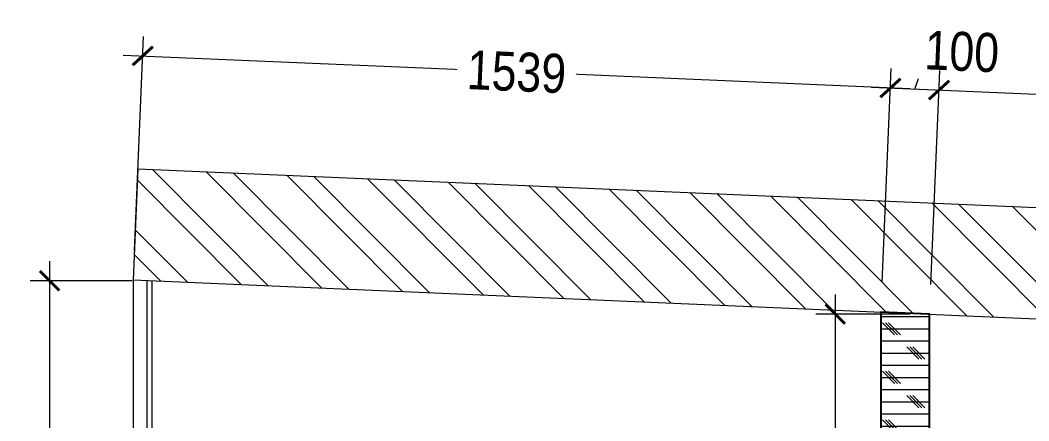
# Model space of a CAD drawing. Extents: x 8885 to 22004, y -1013833 to -999816.
# Drawn here: x 9351 to 11426, y -1000639 to -999816 of the extents above; entities that cross this region are included whole.
import ezdxf
from ezdxf.lldxf.tags import DXFTag

# ---------------------------------------------------------------- set-up
doc = ezdxf.new("R2010")
doc.units = 0
doc.header["$LTSCALE"] = 40
doc.header["$MEASUREMENT"] = 0
doc.header["$PDMODE"] = 3
for name, color, linetype, lineweight in [('A-WALL-MASY', 1, 'Continuous', 9), ('dimensions', 149, 'Continuous', 5), ('Glass-FrontGlazing', 150, 'Continuous', 20), ('IM-ANNO-HATCH', 8, 'Continuous', 5), ('LENS_PARTITION', 21, 'Continuous', 25), ('wall hatch', 22, 'Continuous', 9)]:
    doc.layers.add(name, color=color, linetype=linetype, lineweight=lineweight)
doc.styles.get("Standard").update_dxf_attribs({"font": 'ARIALN.TTF'})
tags = doc.linetypes.add('DASHED2', pattern=[0.375, 0.25, -0.125]).pattern_tags.tags
tags[6:7] = [DXFTag(74, 4), DXFTag(75, 0), DXFTag(340, '0'), DXFTag(46, 1.0), DXFTag(50, 0.0), DXFTag(44, 0.0), DXFTag(45, 0.0)]
tags[4:5] = [DXFTag(74, 4), DXFTag(75, 0), DXFTag(340, '0'), DXFTag(46, 1.0), DXFTag(50, 0.0), DXFTag(44, 0.0), DXFTag(45, 0.0)]
doc.dimstyles.new('Working', dxfattribs={"dimscale": 0.8, "dimtxt": 100, "dimasz": 50, "dimexe": 50, "dimexo": 50, "dimgap": 0, "dimtad": 0, "dimdec": 0, "dimzin": 0, "dimdsep": 46, "dimtxsty": 'Standard', "dimblk": 'ARCHTICK', "dimcen": 0, "dimdle": 50, "dimclrd": 250, "dimclre": 8, "dimclrt": 7, "dimadec": 0, "dimazin": 0, "dimtfac": 1, "dimtdec": 0, "dimtofl": 0, "dimtmove": 1, "dimatfit": 3, "dimfxl": 3, "dimtolj": 1, "dimlwd": 5, "dimlwe": 0, "dimarcsym": 0})

# ---------------------------------------------------------------- blocks, each defined once
blk = doc.blocks.new('serzfqe')
at = {"layer": 'wall hatch'}
h = blk.add_hatch(dxfattribs=at)
h.set_pattern_fill('ANSI32', color=256, scale=300, angle=269.87)
h.set_pattern_definition([(314.87, (-22696854.11484084, 1634113.494615286), (79.7298000862597, 79.3688161572608), []), (314.87, (-22696854.23516882, 1634060.461743294), (79.7298000862597, 79.3688161572608), [])])
h.paths.add_polyline_path([(215.4359848536551, -5809.970508430153), (215.4359848536551, -4483.65232635662), (0, 0), (-2427.519173026085, 20.58988920599222), (-5776.2712797001, -44.49266488850116), (-11713.04677070305, 209.7532362602651), (-11722.82795117795, -18.64247137680649), (-5778.943421203643, -273.192821290344), (-2426.267357826233, -208.0340056233108), (-2096.015117652715, -210.8351604416967), (-2096.015117652715, -2236.003183256835), (-5753.695983164012, -2236.003183256835), (-5753.695983164012, -2787.303682070226), (-5525.090929068625, -2787.303682070226), (-5525.090929068625, -2464.608237344771), (-1867.410063561052, -2464.608237344771), (-1867.410063561052, -2236.003183256835), (-1867.410063561052, -212.7741575837135), (-217.972940504551, -226.7644601091742), (-13.16906924173236, -4489.141306996345), (-2146.816240787506, -4489.141306996345), (-2146.816240787506, -4641.54467639327), (-13.16906924173236, -4641.54467639327), (-13.16906924173236, -5581.365454342216), (-2146.816240787506, -5581.365454342216), (-11494.22289708257, -5581.365454342216), (-11722.82795117795, -5581.365454342216), (-11722.82795117795, -5809.970508430153), (-11494.22289708257, -5809.970508430153), (-2146.816240787506, -5809.970508430153)])
at = {"layer": 'A-WALL-MASY'}
for p, q in [((-11713.04677070305, 209.7532362602651), (-11722.82795117795, -18.64247137680649)), ((-11713.04677070305, 209.7532362602651), (-5769.162240732462, -44.79711366444826)), ((-11722.82795117795, -18.64247137680649), (-11722.82795117795, -5581.365454342216)), ((-11722.82795117795, -18.64247137680649), (-5778.943421203643, -273.192821290344))]:
    blk.add_line(p, q, dxfattribs=at)
at = {"layer": 'Glass-FrontGlazing'}
for p, q in [((-11694.74361303449, -19.84519967064261), (-11694.74361303449, -2787.303682070226)), ((-11684.74361303448, -20.2734555490315), (-11684.74361303448, -2787.303682070226))]:
    blk.add_line(p, q, dxfattribs=at)
blk = doc.blocks.new('_ArchTick')
at = {"const_width": 0.15}
blk.add_lwpolyline([(-0.5, -0.5), (0.5, 0.5)], dxfattribs=at)
blk = doc.blocks.new('*D97')
at = {"layer": 'Defpoints', "color": 0, "ltscale": 50, "transparency": 16777216}
for p in [(11141.66404783432, -999955.1052540521), (9583.858711253857, -1000349.731572015), (11121.94304939732, -1000415.600938167)]:
    blk.add_point(p, dxfattribs=at)
at = {"layer": 'dimensions', "color": 8, "linetype": 'DASHED2', "lineweight": 0, "ltscale": 50, "transparency": 16777216}
for p, q in [((9586.465161613058, -1000288.869585483), (9605.291164498645, -999849.2725181414)), ((11124.54949975652, -1000354.738951635), (11143.3755026421, -999915.1418842936))]:
    blk.add_line(p, q, dxfattribs=at)
at = {"layer": 'dimensions', "color": 250, "linetype": 'DASHED2', "lineweight": 5, "ltscale": 50, "transparency": 16777216}
for p, q in [((9563.61633993253, -999887.5244330921), (10277.75658083697, -999918.1079088129)), ((11181.62741759266, -999956.8167088598), (10467.48717668824, -999926.233233139))]:
    blk.add_line(p, q, dxfattribs=at)
at = {"layer": 'dimensions', "color": 250, "lineweight": 5, "ltscale": 50, "transparency": 16777216, "xscale": 40, "yscale": 40, "zscale": 40}
for p, rotation in [((9603.579709690865, -999889.2358878999), 177.5477729742227), ((11141.66404783432, -999955.1052540521), 357.5477729742227)]:
    blk.add_blockref('_ArchTick', p, dxfattribs=dict(at, rotation=rotation))
at = {"layer": 'dimensions', "color": 7, "ltscale": 50, "transparency": 16777216, "insert": (10372.6218787626, -999922.1705709759), "char_height": 80, "attachment_point": 5, "rotation": 357.5477729742227, "bg_fill": 3, "box_fill_scale": 1.25, "bg_fill_color": 9, "bg_fill_true_color": 13158600, "bg_fill_transparency": 0}
blk.add_mtext('\\A1;1539', dxfattribs=at)
blk = doc.blocks.new('*D98')
at = {"layer": 'Defpoints', "color": 0, "ltscale": 50, "transparency": 16777216}
for p in [(11241.66404783804, -999959.3878128509), (11121.94304939732, -1000415.600938167), (11221.94304940105, -1000419.883496966)]:
    blk.add_point(p, dxfattribs=at)
at = {"layer": 'dimensions', "color": 250, "linetype": 'DASHED2', "lineweight": 5, "ltscale": 50, "transparency": 16777216}
for p, q in [((11191.66404783618, -999957.2465334516), (11219.35468901874, -999877.5124594985)), ((11101.70067807599, -999953.3937992445), (11281.62741759637, -999961.0992676585))]:
    blk.add_line(p, q, dxfattribs=at)
at = {"layer": 'dimensions', "color": 8, "linetype": 'DASHED2', "lineweight": 0, "ltscale": 50, "transparency": 16777216}
for p, q in [((11124.54949975651, -1000354.738951635), (11143.3755026421, -999915.141884294)), ((11224.54949976023, -1000359.021510434), (11243.37550264582, -999919.4244430925))]:
    blk.add_line(p, q, dxfattribs=at)
at = {"layer": 'dimensions', "color": 250, "lineweight": 5, "ltscale": 50, "transparency": 16777216, "xscale": 40, "yscale": 40, "zscale": 40, "rotation": 177.5477729742227}
blk.add_blockref('_ArchTick', (11141.66404783432, -999955.1052540523), dxfattribs=at)
at = {"layer": 'dimensions', "color": 7, "ltscale": 50, "transparency": 16777216, "insert": (11288.56819230415, -999880.4765684732), "char_height": 80, "attachment_point": 5, "rotation": 357.5477729742227, "bg_fill": 3, "box_fill_scale": 1.25, "bg_fill_color": 9, "bg_fill_true_color": 13158600, "bg_fill_transparency": 0}
blk.add_mtext('\\A1;100', dxfattribs=at)
at = {"layer": 'dimensions', "color": 250, "lineweight": 5, "ltscale": 50, "transparency": 16777216, "xscale": 40, "yscale": 40, "zscale": 40, "rotation": 357.5477729742227}
blk.add_blockref('_ArchTick', (11241.66404783804, -999959.3878128509), dxfattribs=at)
blk = doc.blocks.new('*D99')
at = {"layer": 'Defpoints', "color": 0, "ltscale": 50, "transparency": 16777216}
for p in [(13641.66404783437, -1000062.169224016), (11221.94304940105, -1000419.883496966), (13621.94304939738, -1000522.664908131)]:
    blk.add_point(p, dxfattribs=at)
at = {"layer": 'dimensions', "color": 8, "linetype": 'DASHED2', "lineweight": 0, "ltscale": 50, "transparency": 16777216}
for p, q in [((11224.54949976023, -1000359.021510434), (11243.37550264582, -999919.4244430925)), ((13624.54949975656, -1000461.802921599), (13643.37550264215, -1000022.205854257))]:
    blk.add_line(p, q, dxfattribs=at)
at = {"layer": 'dimensions', "color": 250, "linetype": 'DASHED2', "lineweight": 5, "ltscale": 50, "transparency": 16777216}
for p, q in [((11201.70067807971, -999957.6763580432), (12343.52753274073, -1000006.575764471)), ((13681.6274175927, -1000063.880678824), (12539.80056293171, -1000014.981272395))]:
    blk.add_line(p, q, dxfattribs=at)
at = {"layer": 'dimensions', "color": 250, "lineweight": 5, "ltscale": 50, "transparency": 16777216, "xscale": 40, "yscale": 40, "zscale": 40}
for p, rotation in [((11241.66404783804, -999959.3878128509), 177.5477729742227), ((13641.66404783437, -1000062.169224016), 357.5477729742227)]:
    blk.add_blockref('_ArchTick', p, dxfattribs=dict(at, rotation=rotation))
at = {"layer": 'dimensions', "color": 7, "ltscale": 50, "transparency": 16777216, "insert": (12441.66404783621, -1000010.778518433), "char_height": 80, "attachment_point": 5, "rotation": 357.5477729742227, "bg_fill": 3, "box_fill_scale": 1.25, "bg_fill_color": 9, "bg_fill_true_color": 13158600, "bg_fill_transparency": 0}
blk.add_mtext('\\A1;2402', dxfattribs=at)
blk = doc.blocks.new('*D102')
at = {"layer": 'Defpoints', "color": 0, "ltscale": 50, "transparency": 16777216}
for p in [(9621.943049397323, -1000351.362556187), (9412.000000000015, -1003118.392782709), (9611.943049397325, -1003118.392782709)]:
    blk.add_point(p, dxfattribs=at)
at = {"layer": 'dimensions', "color": 250, "linetype": 'DASHED2', "lineweight": 5, "ltscale": 50, "transparency": 16777216}
for p, q in [((9412.000000000015, -1000311.362556187), (9412.000000000015, -1001636.405636706)), ((9412.000000000015, -1003158.392782709), (9412.000000000015, -1001833.34970219))]:
    blk.add_line(p, q, dxfattribs=at)
at = {"layer": 'dimensions', "color": 8, "linetype": 'DASHED2', "lineweight": 0, "ltscale": 50, "transparency": 16777216}
for p, q in [((9581.943049397321, -1000351.362556187), (9372.000000000015, -1000351.362556187)), ((9571.943049397323, -1003118.392782709), (9372.000000000015, -1003118.392782709))]:
    blk.add_line(p, q, dxfattribs=at)
at = {"layer": 'dimensions', "color": 250, "lineweight": 5, "ltscale": 50, "transparency": 16777216, "xscale": 40, "yscale": 40, "zscale": 40}
for p, rotation in [((9412.000000000015, -1000351.362556187), 90), ((9412.000000000015, -1003118.392782709), 270)]:
    blk.add_blockref('_ArchTick', p, dxfattribs=dict(at, rotation=rotation))
at = {"layer": 'dimensions', "color": 7, "ltscale": 50, "transparency": 16777216, "insert": (9411.999999999729, -1001734.877669448), "char_height": 80, "attachment_point": 5, "rotation": 90, "bg_fill": 3, "box_fill_scale": 1.25, "bg_fill_color": 9, "bg_fill_true_color": 13158600, "bg_fill_transparency": 0}
blk.add_mtext('\\A1;2767', dxfattribs=at)
blk = doc.blocks.new('*D123')
at = {"layer": 'Defpoints', "color": 0, "ltscale": 50, "transparency": 16777216}
for p in [(11028.00000000002, -1000419.883496966), (11221.94304940105, -1000419.883496966), (11221.94304940105, -1002019.883496966)]:
    blk.add_point(p, dxfattribs=at)
at = {"layer": 'dimensions', "color": 250, "linetype": 'DASHED2', "lineweight": 5, "ltscale": 50, "transparency": 16777216}
for p, q in [((11028.00000000002, -1000379.883496966), (11028.00000000002, -1001125.12224185)), ((11028.00000000002, -1002059.883496966), (11028.00000000002, -1001314.644752082))]:
    blk.add_line(p, q, dxfattribs=at)
at = {"layer": 'dimensions', "color": 8, "linetype": 'DASHED2', "lineweight": 0, "ltscale": 50, "transparency": 16777216}
for p, q in [((11181.94304940105, -1000419.883496966), (10988.00000000002, -1000419.883496966)), ((11181.94304940105, -1002019.883496966), (10988.00000000002, -1002019.883496966))]:
    blk.add_line(p, q, dxfattribs=at)
at = {"layer": 'dimensions', "color": 250, "lineweight": 5, "ltscale": 50, "transparency": 16777216, "xscale": 40, "yscale": 40, "zscale": 40}
for p, rotation in [((11028.00000000002, -1000419.883496966), 90), ((11028.00000000002, -1002019.883496966), 270)]:
    blk.add_blockref('_ArchTick', p, dxfattribs=dict(at, rotation=rotation))
at = {"layer": 'dimensions', "color": 7, "ltscale": 50, "transparency": 16777216, "insert": (11027.99999999973, -1001219.883496966), "char_height": 80, "attachment_point": 5, "rotation": 90, "bg_fill": 3, "box_fill_scale": 1.25, "bg_fill_color": 9, "bg_fill_true_color": 13158600, "bg_fill_transparency": 0}
blk.add_mtext('\\A1;1600', dxfattribs=at)

msp = doc.modelspace()

# ---------------------------------------------------------------- hatches: boundary and pattern name
at = {"layer": 'IM-ANNO-HATCH'}
h = msp.add_hatch(dxfattribs=at)
h.set_pattern_fill('CORK', color=256, scale=200, angle=180)
h.set_pattern_definition([(180, (0, 0), (-3.1e-15, -25), []), (315, (-12.5, 12.5), (49.99999991609843, 49.99999991609841), [35.35533920000001, -35.35533920000001]), (315, (-18.75, 12.5), (49.99999991609843, 49.99999991609841), [35.35533920000001, -35.35533920000001]), (315, (-25, 12.5), (49.99999991609843, 49.99999991609841), [35.35533920000001, -35.35533920000001])])
h.paths.add_polyline_path([(11121.94304939732, -1002019.883496966), (11221.94304940104, -1002019.883496966), (11221.94304940104, -1000419.883496965), (11121.94304939732, -1000415.600938167)])

# ---------------------------------------------------------------- linework, layer by layer
at = {"layer": 'LENS_PARTITION'}
msp.add_lwpolyline([(11121.94304939732, -1002019.883496966), (11221.94304940104, -1002019.883496966), (11221.94304940104, -1000419.883496965), (11121.94304939732, -1000415.600938167)], close=True, dxfattribs=at)

# ---------------------------------------------------------------- block references
msp.add_blockref('serzfqe', (21306.68666243181, -1000331.089100638))

# ---------------------------------------------------------------- next in the draw order: dimensions: what is measured, and where the dimension line sits
at = {"layer": 'dimensions', "ltscale": 50}
dim = msp.add_aligned_dim(p1=(9583.858711253852, -1000349.731572015), p2=(11121.94304939732, -1000415.600938167), distance=460.91777234965815, dimstyle='Working', override={"dimfxl": 500, "dimfxlon": 1, "dimtfill": 1, "dimarcsym": 1}, dxfattribs=at)
dim.commit()
dim.dimension.update_dxf_attribs({"geometry": '*D97', "text_midpoint": (10372.6218787626, -999922.1705709759)})

# ---------------------------------------------------------------- next in the draw order: dimensions: what is measured, and where the dimension line sits
for base, p1, p2, angle, picture, middle in [((11241.66404783804, -999959.3878128509), (11121.94304939732, -1000415.600938167), (11221.94304940104, -1000419.883496965), 177.5477729742227, '*D98', (11219.35468901875, -999877.5124594985)), ((9412.000000000015, -1003118.392782709), (9621.94304939732, -1000351.362556187), (9611.94304939732, -1003118.392782708), 90, '*D102', (9411.999999999729, -1001734.877669448))]:
    dim = msp.add_linear_dim(base=base, p1=p1, p2=p2, angle=angle, dimstyle='Working', override={"dimfxl": 500, "dimfxlon": 1, "dimtfill": 1, "dimarcsym": 1}, dxfattribs=at)
    dim.commit()
    dim.dimension.update_dxf_attribs({"geometry": picture, "text_midpoint": middle})

# ---------------------------------------------------------------- next in the draw order: dimensions: what is measured, and where the dimension line sits
dim = msp.add_linear_dim(base=(13641.66404783437, -1000062.169224016), p1=(11221.94304940104, -1000419.883496965), p2=(13621.94304939738, -1000522.66490813), angle=177.5477729742227, dimstyle='Working', override={"dimfxl": 500, "dimfxlon": 1, "dimtfill": 1, "dimarcsym": 1}, dxfattribs=at)
dim.commit()
dim.dimension.update_dxf_attribs({"geometry": '*D99', "text_midpoint": (12441.66404783621, -1000010.778518433)})

# ---------------------------------------------------------------- next in the draw order: dimensions: what is measured, and where the dimension line sits
dim = msp.add_linear_dim(base=(11028.00000000002, -1000419.883496966), p1=(11221.94304940104, -1002019.883496966), p2=(11221.94304940104, -1000419.883496966), angle=90, dimstyle='Working', override={"dimfxl": 500, "dimfxlon": 1, "dimtfill": 1, "dimarcsym": 1}, dxfattribs=at)
dim.commit()
dim.dimension.update_dxf_attribs({"geometry": '*D123', "text_midpoint": (11027.99999999973, -1001219.883496966)})

doc.saveas('drawing.dxf')
